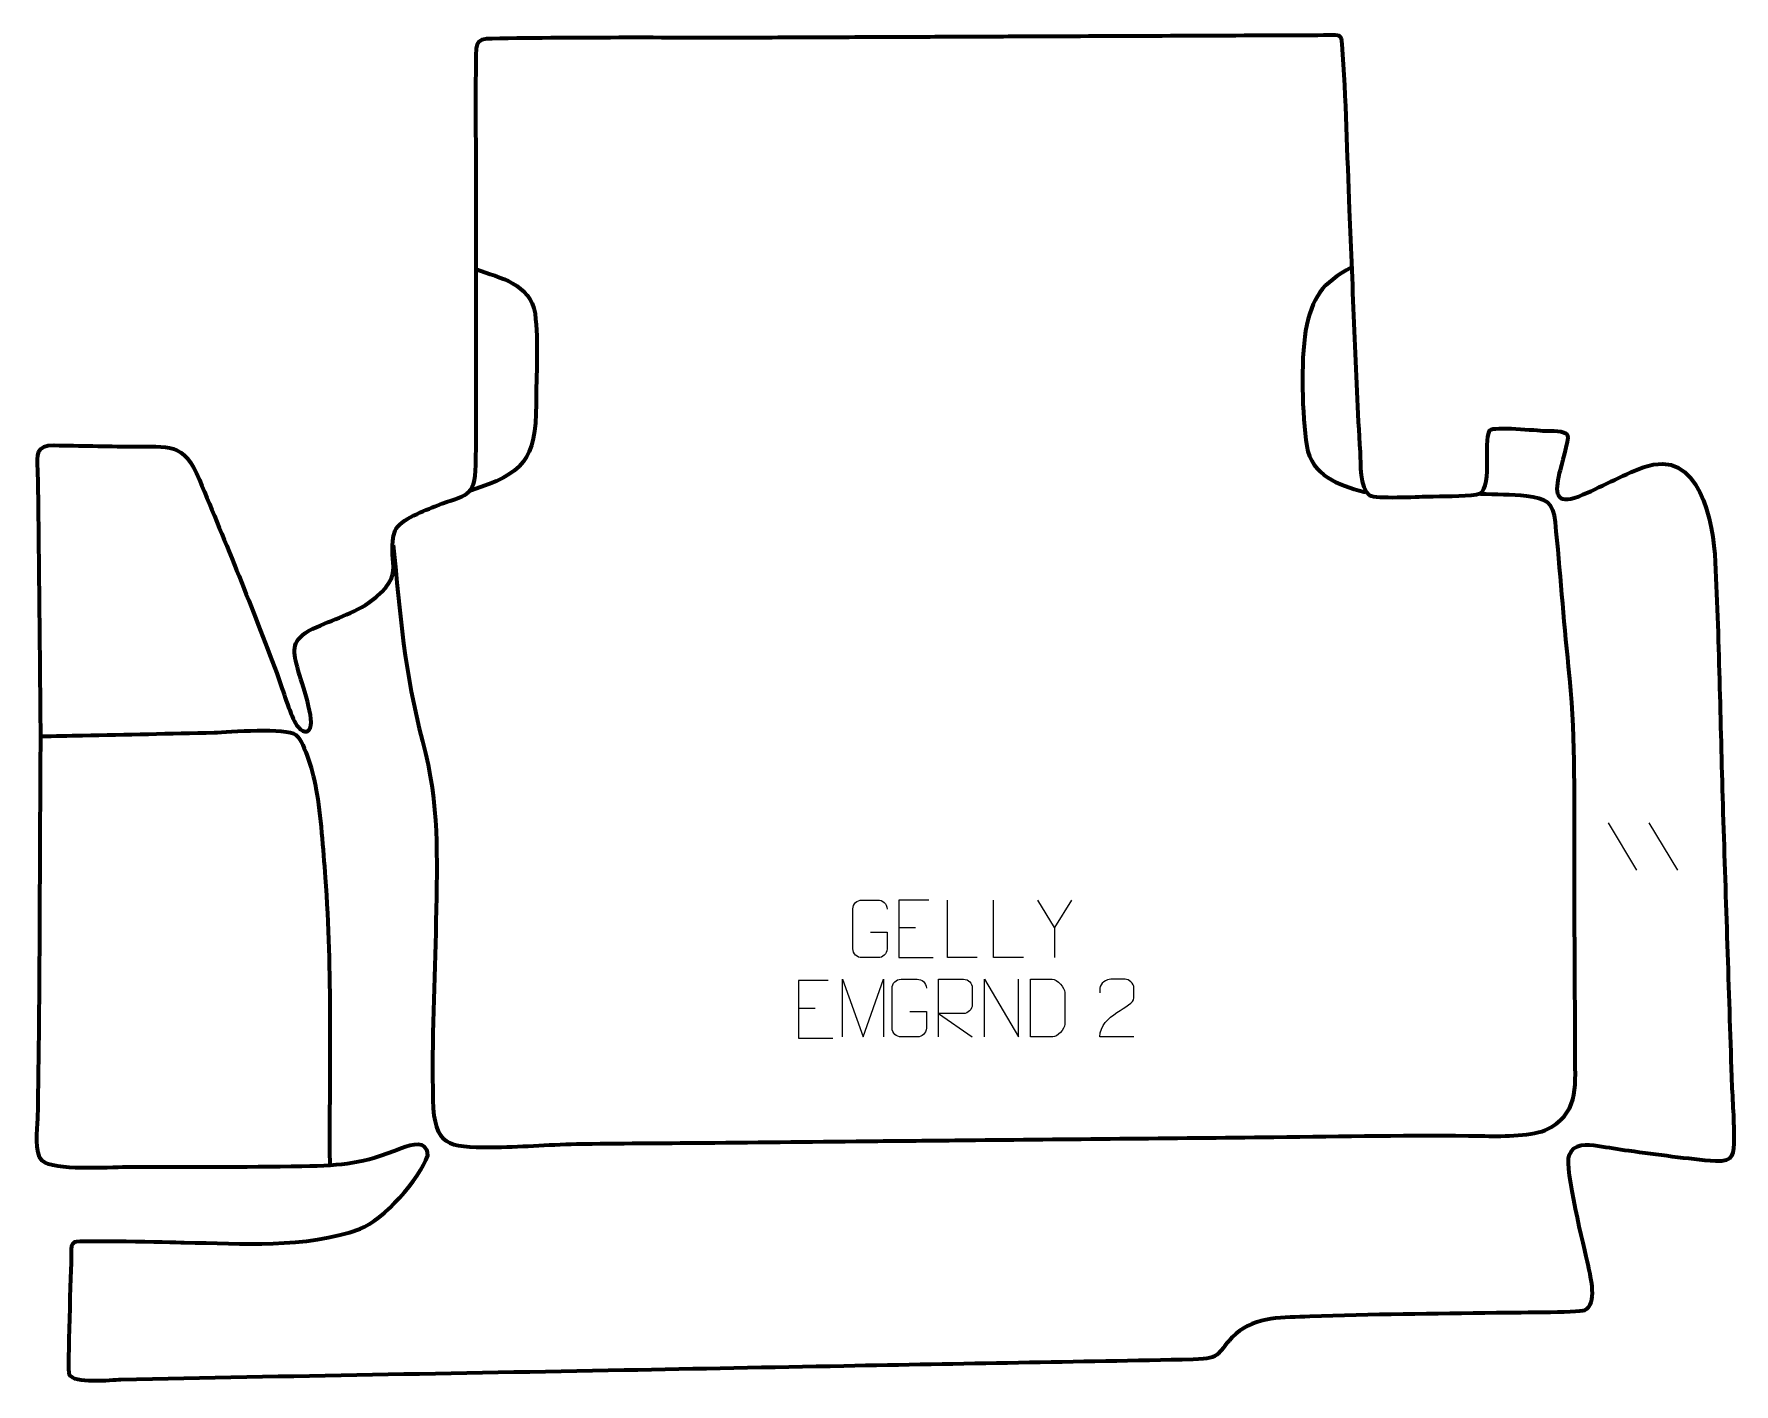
# Model space of a CAD drawing. Header units: millimetres. Extents: x 1195 to 1931, y 5 to 590.
import ezdxf

# ---------------------------------------------------------------- set-up
doc = ezdxf.new("R2010")
doc.units = ezdxf.units.MM
doc.header["$MEASUREMENT"] = 0
doc.layers.add('layer 2', color=7, linetype='Continuous')
doc.layers.add('layer 3', color=7, linetype='Continuous')

msp = doc.modelspace()

# ---------------------------------------------------------------- linework, layer by layer
at = {"layer": 'layer 2', "color": 142, "lineweight": 158}
for points, knots in [([(1386.1454, 487.9171), (1396.6965, 484.1982), (1409.5071, 481.6425), (1411.7091, 468.7915), (1411.7091, 468.7915), (1413.2517, 455.9281), (1412.1637, 442.5478), (1412.1791, 429.5579), (1412.1791, 429.5579), (1412.2078, 405.4828), (1406.5172, 399.2628), (1384.0164, 392.1497), (1384.0164, 392.1497), (1384.0164, 392.1497), (1383.6358, 392.0294), (1383.6358, 392.0294)], [0, 0, 0, 0, 0.2, 0.2, 0.2, 0.2, 0.4, 0.4, 0.4, 0.4, 0.6, 0.6, 0.6, 0.6, 1, 1, 1, 1]), ([(1765.6166, 488.8044), (1752.5412, 481.6065), (1748.4511, 476.108), (1745.6081, 461.2732), (1745.6081, 461.2732), (1743.4072, 447.4563), (1744.0568, 425.2208), (1746.0819, 411.3076), (1746.0819, 411.3076), (1748.3672, 398.4852), (1759.8142, 394.596), (1770.7711, 391.5353), (1770.7711, 391.5353), (1770.7711, 391.5353), (1771.5446, 391.3193), (1771.5446, 391.3193)], [0, 0, 0, 0, 0.2, 0.2, 0.2, 0.2, 0.4, 0.4, 0.4, 0.4, 0.6, 0.6, 0.6, 0.6, 1, 1, 1, 1]), ([(1350.2444, 368.47), (1353.1754, 338.6501), (1355.1201, 312.8512), (1362.9607, 283.598), (1362.9607, 283.598), (1370.3944, 255.0244), (1369.1797, 234.4152), (1368.7811, 205.4476), (1368.7811, 205.4476), (1368.3521, 179.7874), (1366.8287, 153.674), (1367.4597, 128.0652), (1367.4597, 128.0652), (1367.9527, 108.063), (1373.9484, 107.6974), (1392.5673, 107.694), (1392.5673, 107.694), (1404.9034, 107.6918), (1417.259, 108.832), (1429.611, 109.0862), (1429.611, 109.0862), (1448.0404, 109.424), (1466.4757, 109.4129), (1484.9071, 109.5881), (1484.9071, 109.5881), (1510.0094, 109.8375), (1535.1117, 110.0868), (1560.214, 110.3363), (1560.214, 110.3363), (1566.5691, 110.3995), (1572.9241, 110.4626), (1579.2791, 110.5258), (1579.2791, 110.5258), (1585.6341, 110.5889), (1591.9892, 110.6521), (1598.3441, 110.7152), (1598.3441, 110.7152), (1642.8293, 111.1572), (1687.3144, 111.5993), (1731.7996, 112.0413), (1731.7996, 112.0413), (1761.7927, 112.3418), (1791.792, 113.0229), (1821.7844, 112.5627), (1821.7844, 112.5627), (1829.7124, 112.4411), (1842.0661, 112.2662), (1849.4487, 115.0179), (1849.4487, 115.0179), (1863.8783, 121.9219), (1862.4597, 132.8738), (1862.4349, 146.9749), (1862.4349, 146.9749), (1862.3749, 176.028), (1862.11, 205.0733), (1862.0771, 234.1408), (1862.0771, 234.1408), (1862.147, 262.1354), (1862.54, 287.8218), (1859.558, 315.823), (1859.558, 315.823), (1857.3904, 336.6342), (1856.009, 357.5128), (1853.834, 378.3178), (1853.834, 378.3178), (1852.9306, 386.9587), (1849.7619, 388.6464), (1841.2488, 389.6373), (1841.2488, 389.6373), (1834.85, 390.3821), (1827.8724, 390.279), (1821.3891, 390.5254)], [0, 0, 0, 0, 0.05263158, 0.05263158, 0.05263158, 0.05263158, 0.10526316, 0.10526316, 0.10526316, 0.10526316, 0.15789474, 0.15789474, 0.15789474, 0.15789474, 0.21052632, 0.21052632, 0.21052632, 0.21052632, 0.26315789, 0.26315789, 0.26315789, 0.26315789, 0.31578947, 0.31578947, 0.31578947, 0.31578947, 0.36842105, 0.36842105, 0.36842105, 0.36842105, 0.42105263, 0.42105263, 0.42105263, 0.42105263, 0.47368421, 0.47368421, 0.47368421, 0.47368421, 0.52631579, 0.52631579, 0.52631579, 0.52631579, 0.57894737, 0.57894737, 0.57894737, 0.57894737, 0.63157895, 0.63157895, 0.63157895, 0.63157895, 0.68421053, 0.68421053, 0.68421053, 0.68421053, 0.73684211, 0.73684211, 0.73684211, 0.73684211, 0.78947368, 0.78947368, 0.78947368, 0.78947368, 0.84210526, 0.84210526, 0.84210526, 0.84210526, 0.89473684, 0.89473684, 0.89473684, 0.89473684, 1, 1, 1, 1]), ([(1197.5269, 285.6291), (1203.5541, 285.7587), (1209.5814, 285.8884), (1215.6087, 286.018), (1215.6087, 286.018), (1234.642, 286.4273), (1253.6754, 286.8367), (1272.7088, 287.246), (1272.7088, 287.246), (1279.1265, 287.4949), (1304.0242, 289.7105), (1308.0904, 286.2338), (1308.0904, 286.2338), (1312.1943, 282.725), (1315.7038, 268.6106), (1316.7682, 263.0965), (1316.7682, 263.0965), (1318.9674, 250.9213), (1319.814, 236.9432), (1320.7668, 224.5118), (1320.7668, 224.5118), (1323.9121, 183.4705), (1322.4278, 142.1774), (1322.7125, 101.0526), (1322.7125, 101.0526), (1322.7125, 101.0526), (1322.7198, 100.1059), (1322.7198, 100.1059)], [0, 0, 0, 0, 0.125, 0.125, 0.125, 0.125, 0.25, 0.25, 0.25, 0.25, 0.375, 0.375, 0.375, 0.375, 0.5, 0.5, 0.5, 0.5, 0.625, 0.625, 0.625, 0.625, 0.75, 0.75, 0.75, 0.75, 1, 1, 1, 1])]:
    msp.add_open_spline(points, degree=3, knots=knots, dxfattribs=at)
at = {"layer": 'layer 3', "color": 242, "lineweight": 158}
msp.add_open_spline([(1197.5351, 286.6931), (1197.1125, 231.216), (1197.2804, 175.5283), (1196.2712, 120.0827), (1196.2712, 120.0827), (1196.1795, 115.0402), (1194.5948, 105.3408), (1198.1468, 101.7295), (1198.1468, 101.7295), (1203.3013, 97.4006), (1226.7289, 98.9494), (1234.6627, 98.9854), (1234.6627, 98.9854), (1259.9811, 99.0975), (1285.4221, 98.9184), (1310.7231, 99.3177), (1310.7231, 99.3177), (1329.5474, 99.8074), (1336.115, 100.3095), (1353.9225, 107.1891), (1353.9225, 107.1891), (1358.047, 108.795), (1365.1829, 111.071), (1365.2233, 104.0627), (1365.2233, 104.0627), (1361.8131, 94.0138), (1345.8582, 76.0304), (1335.8618, 72.2849), (1335.8618, 72.2849), (1311.8592, 63.6785), (1284.8614, 66.0324), (1259.7015, 66.4133), (1259.7015, 66.4133), (1254.1088, 66.5044), (1213.8444, 67.629), (1212.3285, 66.6303), (1212.3285, 66.6303), (1210.4027, 65.3616), (1210.9625, 63.8986), (1210.9077, 61.38), (1210.9077, 61.38), (1210.76, 55.2886), (1209.192, 10.643), (1209.9195, 9.1233), (1209.9195, 9.1233), (1211.8365, 5.119), (1227.8728, 6.7868), (1232.2582, 6.8847), (1232.2582, 6.8847), (1304.9215, 8.507), (1377.5952, 9.6627), (1450.2633, 11.0521), (1450.2633, 11.0521), (1482.0003, 11.6595), (1513.7372, 12.2667), (1545.4742, 12.8739), (1545.4742, 12.8739), (1595.9377, 13.8396), (1646.4205, 14.6788), (1696.8798, 15.7207), (1696.8798, 15.7207), (1710.2251, 16.0549), (1706.5614, 18.6462), (1715.3076, 26.8041), (1715.3076, 26.8041), (1724.1814, 34.6459), (1736.1767, 33.8348), (1747.3979, 34.3133), (1747.3979, 34.3133), (1774.1627, 35.4333), (1801.4511, 35.4371), (1828.2912, 35.9304), (1828.2912, 35.9304), (1833.4475, 35.9949), (1864.2764, 35.9792), (1866.4354, 36.9007), (1866.4354, 36.9007), (1871.9536, 40.0022), (1869.0608, 51.2164), (1867.9869, 56.1425), (1867.9869, 56.1425), (1866.1958, 64.2732), (1857.7208, 98.3927), (1859.615, 104.1272), (1859.615, 104.1272), (1861.8605, 109.3696), (1867.4316, 108.8521), (1872.288, 108.1355), (1872.288, 108.1355), (1876.8438, 107.4632), (1880.9973, 106.6308), (1885.6755, 106.0406), (1885.6755, 106.0406), (1897.9991, 104.473), (1910.9728, 102.5156), (1923.3087, 101.5818), (1923.3087, 101.5818), (1931.1327, 101.225), (1931.135, 104.7316), (1931.1789, 111.8226), (1931.1789, 111.8226), (1931.2312, 120.2798), (1930.4326, 129.5247), (1930.1539, 138.1607), (1930.1539, 138.1607), (1928.9249, 176.2542), (1927.6943, 214.3477), (1926.4643, 252.4412), (1926.4643, 252.4412), (1925.3241, 288.6165), (1924.8383, 324.9477), (1923.1046, 361.0845), (1923.1046, 361.0845), (1922.2068, 378.1633), (1916.6725, 411.1495), (1892.0041, 402.1985), (1892.0041, 402.1985), (1882.1773, 398.5046), (1873.5084, 393.4519), (1863.99, 389.5679), (1863.99, 389.5679), (1853.5462, 385.6973), (1853.6052, 391.1516), (1855.5129, 399.6218), (1855.5129, 399.6218), (1856.1138, 402.1244), (1859.767, 414.4704), (1859.1188, 415.9609), (1859.1188, 415.9609), (1858.0776, 418.3553), (1851.7356, 417.852), (1849.2774, 417.9638), (1849.2774, 417.9638), (1845.5912, 418.1583), (1827.5269, 419.9035), (1825.4362, 418.28), (1825.4362, 418.28), (1822.2964, 412.7697), (1827.5216, 391.2906), (1819.7179, 390.319), (1819.7179, 390.319), (1813.6719, 389.5663), (1804.6841, 389.652), (1798.4374, 389.5383), (1798.4374, 389.5383), (1794.0915, 389.4258), (1776.1105, 388.4516), (1773.3462, 390.0491), (1773.3462, 390.0491), (1768.745, 393.4311), (1769.5197, 403.567), (1769.1935, 408.813), (1769.1935, 408.813), (1767.0444, 443.6291), (1766.0459, 478.8796), (1764.5364, 513.7734), (1764.5364, 513.7734), (1763.5058, 537.5965), (1763.0254, 561.7167), (1761.332, 585.4645), (1761.332, 585.4645), (1761.0177, 589.8141), (1760.1491, 589.4895), (1755.7135, 589.4275), (1755.7135, 589.4275), (1749.393, 589.3393), (1743.0249, 589.353), (1736.6995, 589.325), (1736.6995, 589.325), (1698.8735, 589.1626), (1661.0476, 589.0003), (1623.2217, 588.8379), (1623.2217, 588.8379), (1617.5001, 588.8133), (1611.7784, 588.7887), (1606.0569, 588.7642), (1606.0569, 588.7642), (1599.6996, 588.7369), (1593.3423, 588.7096), (1586.985, 588.6823), (1586.985, 588.6823), (1581.5813, 588.6592), (1576.1776, 588.636), (1570.7739, 588.6128), (1570.7739, 588.6128), (1564.7345, 588.5869), (1558.695, 588.5609), (1552.6555, 588.535), (1552.6555, 588.535), (1539.9409, 588.4804), (1527.2263, 588.4258), (1514.5117, 588.3713), (1514.5117, 588.3713), (1475.2192, 588.2296), (1435.6813, 588.6766), (1396.425, 587.969), (1396.425, 587.969), (1386.433, 587.7888), (1386.2191, 588.5635), (1386.1472, 576.8374), (1386.1472, 576.8374), (1386.0243, 556.7972), (1386.1667, 536.834), (1386.1739, 516.8036), (1386.1739, 516.8036), (1386.1739, 516.8036), (1386.1738, 516.479), (1386.1738, 516.479), (1386.1738, 516.479), (1386.1404, 478.7468), (1386.3312, 440.9996), (1386.087, 403.2697), (1386.087, 403.2697), (1385.6704, 388.4862), (1381.7238, 390.7039), (1369.1504, 385.5199), (1369.1504, 385.5199), (1364.1799, 383.4874), (1353.295, 379.7666), (1351.0734, 374.7128), (1351.0734, 374.7128), (1346.6555, 362.0052), (1357.1594, 355.9116), (1340.0342, 343.728), (1340.0342, 343.728), (1330.8179, 337.5173), (1322.8568, 336.089), (1313.606, 331.3193), (1313.606, 331.3193), (1305.6349, 326.5288), (1306.9757, 322.2098), (1309.1103, 314.1236), (1309.1103, 314.1236), (1310.3342, 309.6702), (1316.8741, 291.6243), (1313.8533, 288.4074), (1313.8533, 288.4074), (1311.4939, 285.8948), (1308.4226, 290.2067), (1307.5043, 292.0523), (1307.5043, 292.0523), (1304.5431, 298.0038), (1302.1729, 306.5071), (1299.8128, 312.9611), (1299.8128, 312.9611), (1289.333, 340.9532), (1277.7979, 369.1206), (1266.2593, 396.7078), (1266.2593, 396.7078), (1259.334, 413.2654), (1253.1739, 411.0404), (1236.8847, 411.1378), (1236.8847, 411.1378), (1225.6865, 411.2122), (1214.5439, 411.5454), (1203.3817, 411.6753), (1203.3817, 411.6753), (1195.2494, 411.77), (1196.0515, 408.0938), (1196.2407, 400.777), (1196.2407, 400.777), (1196.3715, 395.7206), (1196.4948, 390.6434), (1196.5545, 385.5861), (1196.5545, 385.5861), (1196.7997, 360.8629), (1197.0448, 336.1396), (1197.2899, 311.4164), (1197.2899, 311.4164), (1197.3716, 303.1753), (1197.4534, 294.9342), (1197.5351, 286.6931)], degree=3, knots=[0, 0, 0, 0, 0.01449275, 0.01449275, 0.01449275, 0.01449275, 0.02898551, 0.02898551, 0.02898551, 0.02898551, 0.04347826, 0.04347826, 0.04347826, 0.04347826, 0.05797101, 0.05797101, 0.05797101, 0.05797101, 0.07246377, 0.07246377, 0.07246377, 0.07246377, 0.08695652, 0.08695652, 0.08695652, 0.08695652, 0.10144928, 0.10144928, 0.10144928, 0.10144928, 0.11594203, 0.11594203, 0.11594203, 0.11594203, 0.13043478, 0.13043478, 0.13043478, 0.13043478, 0.14492754, 0.14492754, 0.14492754, 0.14492754, 0.15942029, 0.15942029, 0.15942029, 0.15942029, 0.17391304, 0.17391304, 0.17391304, 0.17391304, 0.1884058, 0.1884058, 0.1884058, 0.1884058, 0.20289855, 0.20289855, 0.20289855, 0.20289855, 0.2173913, 0.2173913, 0.2173913, 0.2173913, 0.23188406, 0.23188406, 0.23188406, 0.23188406, 0.24637681, 0.24637681, 0.24637681, 0.24637681, 0.26086957, 0.26086957, 0.26086957, 0.26086957, 0.27536232, 0.27536232, 0.27536232, 0.27536232, 0.28985507, 0.28985507, 0.28985507, 0.28985507, 0.30434783, 0.30434783, 0.30434783, 0.30434783, 0.31884058, 0.31884058, 0.31884058, 0.31884058, 0.33333333, 0.33333333, 0.33333333, 0.33333333, 0.34782609, 0.34782609, 0.34782609, 0.34782609, 0.36231884, 0.36231884, 0.36231884, 0.36231884, 0.37681159, 0.37681159, 0.37681159, 0.37681159, 0.39130435, 0.39130435, 0.39130435, 0.39130435, 0.4057971, 0.4057971, 0.4057971, 0.4057971, 0.42028986, 0.42028986, 0.42028986, 0.42028986, 0.43478261, 0.43478261, 0.43478261, 0.43478261, 0.44927536, 0.44927536, 0.44927536, 0.44927536, 0.46376812, 0.46376812, 0.46376812, 0.46376812, 0.47826087, 0.47826087, 0.47826087, 0.47826087, 0.49275362, 0.49275362, 0.49275362, 0.49275362, 0.50724638, 0.50724638, 0.50724638, 0.50724638, 0.52173913, 0.52173913, 0.52173913, 0.52173913, 0.53623188, 0.53623188, 0.53623188, 0.53623188, 0.55072464, 0.55072464, 0.55072464, 0.55072464, 0.56521739, 0.56521739, 0.56521739, 0.56521739, 0.57971014, 0.57971014, 0.57971014, 0.57971014, 0.5942029, 0.5942029, 0.5942029, 0.5942029, 0.60869565, 0.60869565, 0.60869565, 0.60869565, 0.62318841, 0.62318841, 0.62318841, 0.62318841, 0.63768116, 0.63768116, 0.63768116, 0.63768116, 0.65217391, 0.65217391, 0.65217391, 0.65217391, 0.66666667, 0.66666667, 0.66666667, 0.66666667, 0.68115942, 0.68115942, 0.68115942, 0.68115942, 0.69565217, 0.69565217, 0.69565217, 0.69565217, 0.71014493, 0.71014493, 0.71014493, 0.71014493, 0.72463768, 0.72463768, 0.72463768, 0.72463768, 0.73913043, 0.73913043, 0.73913043, 0.73913043, 0.75362319, 0.75362319, 0.75362319, 0.75362319, 0.76811594, 0.76811594, 0.76811594, 0.76811594, 0.7826087, 0.7826087, 0.7826087, 0.7826087, 0.79710145, 0.79710145, 0.79710145, 0.79710145, 0.8115942, 0.8115942, 0.8115942, 0.8115942, 0.82608696, 0.82608696, 0.82608696, 0.82608696, 0.84057971, 0.84057971, 0.84057971, 0.84057971, 0.85507246, 0.85507246, 0.85507246, 0.85507246, 0.86956522, 0.86956522, 0.86956522, 0.86956522, 0.88405797, 0.88405797, 0.88405797, 0.88405797, 0.89855072, 0.89855072, 0.89855072, 0.89855072, 0.91304348, 0.91304348, 0.91304348, 0.91304348, 0.92753623, 0.92753623, 0.92753623, 0.92753623, 0.94202899, 0.94202899, 0.94202899, 0.94202899, 0.95652174, 0.95652174, 0.95652174, 0.95652174, 0.97101449, 0.97101449, 0.97101449, 0.97101449, 1, 1, 1, 1], dxfattribs=at)
at = {"layer": 'layer 3', "color": 250, "lineweight": 9}
for points in [[(1876.6542, 248.1379), (1876.6542, 248.1379), (1889.0185, 227.5936), (1889.0185, 227.5936)], [(1894.3841, 248.1379), (1894.3841, 248.1379), (1906.7484, 227.5936), (1906.7484, 227.5936)], [(1636.8345, 202.8298), (1636.8345, 202.8298), (1629.5136, 214.7285), (1629.5136, 214.7285)], [(1569.4024, 202.8488), (1569.4024, 202.8488), (1576.5705, 202.8488), (1576.5705, 202.8488)], [(1525.8806, 167.9278), (1525.8806, 167.9278), (1533.0487, 167.9278), (1533.0487, 167.9278)]]:
    msp.add_open_spline(points, degree=3, dxfattribs=at)
for points, knots in [([(1557.0902, 200.7607), (1557.0902, 200.7607), (1564.2583, 200.7607), (1564.2583, 200.7607), (1564.2583, 200.7607), (1564.2583, 200.7607), (1564.2583, 193.5926), (1564.2583, 193.5926), (1564.2583, 193.5926), (1564.1186, 191.2692), (1562.4414, 189.7896), (1560.2936, 189.7788), (1560.2936, 189.7788), (1557.9618, 189.7792), (1555.6298, 189.7792), (1553.2983, 189.7788), (1553.2983, 189.7788), (1551.3734, 189.6734), (1549.4012, 191.5579), (1549.4124, 193.5752), (1549.4124, 193.5752), (1549.4128, 199.3453), (1549.4128, 205.115), (1549.4124, 210.8843), (1549.4124, 210.8843), (1549.4166, 213.0224), (1551.1634, 214.7416), (1553.3157, 214.7282), (1553.3157, 214.7282), (1555.6414, 214.7282), (1557.9675, 214.7282), (1560.2936, 214.7282), (1560.2936, 214.7282), (1562.2403, 214.7636), (1564.2317, 213.2721), (1564.2583, 210.8344)], [0, 0, 0, 0, 0.1, 0.1, 0.1, 0.1, 0.2, 0.2, 0.2, 0.2, 0.3, 0.3, 0.3, 0.3, 0.4, 0.4, 0.4, 0.4, 0.5, 0.5, 0.5, 0.5, 0.6, 0.6, 0.6, 0.6, 0.7, 0.7, 0.7, 0.7, 0.8, 0.8, 0.8, 0.8, 1, 1, 1, 1]), ([(1582.2763, 214.7285), (1582.2763, 214.7285), (1569.4024, 214.7285), (1569.4024, 214.7285), (1569.4024, 214.7285), (1569.4024, 214.7285), (1569.4024, 189.7749), (1569.4024, 189.7749), (1569.4024, 189.7749), (1569.4024, 189.7749), (1584.2682, 189.7749), (1584.2682, 189.7749)], [0, 0, 0, 0, 0.25, 0.25, 0.25, 0.25, 0.5, 0.5, 0.5, 0.5, 1, 1, 1, 1]), ([(1603.3098, 189.7749), (1603.3098, 189.7749), (1590.3607, 189.7749), (1590.3607, 189.7749), (1590.3607, 189.7749), (1590.3607, 189.7749), (1590.3607, 214.7285), (1590.3607, 214.7285)], [0, 0, 0, 0, 0.33333333, 0.33333333, 0.33333333, 0.33333333, 1, 1, 1, 1]), ([(1623.3098, 189.7749), (1623.3098, 189.7749), (1610.3607, 189.7749), (1610.3607, 189.7749), (1610.3607, 189.7749), (1610.3607, 189.7749), (1610.3607, 214.7285), (1610.3607, 214.7285)], [0, 0, 0, 0, 0.33333333, 0.33333333, 0.33333333, 0.33333333, 1, 1, 1, 1]), ([(1644.1569, 214.7285), (1644.1569, 214.7285), (1636.8345, 202.8298), (1636.8345, 202.8298), (1636.8345, 202.8298), (1636.8345, 202.8298), (1636.8352, 189.7749), (1636.8352, 189.7749)], [0, 0, 0, 0, 0.33333333, 0.33333333, 0.33333333, 0.33333333, 1, 1, 1, 1]), ([(1538.7545, 179.8075), (1538.7545, 179.8075), (1525.8806, 179.8075), (1525.8806, 179.8075), (1525.8806, 179.8075), (1525.8806, 179.8075), (1525.8806, 154.8539), (1525.8806, 154.8539), (1525.8806, 154.8539), (1525.8806, 154.8539), (1540.7464, 154.8539), (1540.7464, 154.8539)], [0, 0, 0, 0, 0.25, 0.25, 0.25, 0.25, 0.5, 0.5, 0.5, 0.5, 1, 1, 1, 1]), ([(1545.0022, 155.4489), (1545.0022, 155.4489), (1545.0022, 180.4068), (1545.0022, 180.4068), (1545.0022, 180.4068), (1545.0022, 180.4068), (1553.9273, 155.4489), (1553.9273, 155.4489), (1553.9273, 155.4489), (1553.9273, 155.4489), (1562.6872, 180.4063), (1562.6872, 180.4063), (1562.6872, 180.4063), (1562.6872, 180.4063), (1562.6872, 155.4489), (1562.6872, 155.4489)], [0, 0, 0, 0, 0.2, 0.2, 0.2, 0.2, 0.4, 0.4, 0.4, 0.4, 0.6, 0.6, 0.6, 0.6, 1, 1, 1, 1]), ([(1574.0996, 166.4368), (1574.0996, 166.4368), (1581.2677, 166.4368), (1581.2677, 166.4368), (1581.2677, 166.4368), (1581.2677, 166.4368), (1581.2677, 159.2687), (1581.2677, 159.2687), (1581.2677, 159.2687), (1581.128, 156.9453), (1579.4508, 155.4657), (1577.303, 155.4549), (1577.303, 155.4549), (1574.9712, 155.4553), (1572.6392, 155.4553), (1570.3077, 155.4549), (1570.3077, 155.4549), (1568.3828, 155.3495), (1566.4106, 157.234), (1566.4218, 159.2513), (1566.4218, 159.2513), (1566.4222, 165.0214), (1566.4222, 170.7911), (1566.4218, 176.5604), (1566.4218, 176.5604), (1566.426, 178.6985), (1568.1728, 180.4177), (1570.3251, 180.4043), (1570.3251, 180.4043), (1572.6508, 180.4043), (1574.9769, 180.4043), (1577.303, 180.4043), (1577.303, 180.4043), (1579.2497, 180.4397), (1581.2411, 178.9482), (1581.2677, 176.5105)], [0, 0, 0, 0, 0.1, 0.1, 0.1, 0.1, 0.2, 0.2, 0.2, 0.2, 0.3, 0.3, 0.3, 0.3, 0.4, 0.4, 0.4, 0.4, 0.5, 0.5, 0.5, 0.5, 0.6, 0.6, 0.6, 0.6, 0.7, 0.7, 0.7, 0.7, 0.8, 0.8, 0.8, 0.8, 1, 1, 1, 1]), ([(1586.5127, 155.4511), (1586.5127, 155.4511), (1586.5127, 180.4046), (1586.5127, 180.4046), (1586.5127, 180.4046), (1590.1075, 180.4046), (1593.703, 180.4046), (1597.2982, 180.4046), (1597.2982, 180.4046), (1599.6235, 180.3669), (1601.1808, 178.8769), (1601.1767, 176.5105), (1601.1767, 176.5105), (1601.1763, 174.475), (1601.1763, 171.4156), (1601.1767, 169.3796), (1601.1767, 169.3796), (1601.1702, 167.5041), (1599.3579, 165.5623), (1597.3484, 165.5432), (1597.3484, 165.5432), (1597.3484, 165.5432), (1586.5127, 165.5432), (1586.5127, 165.5432), (1586.5127, 165.5432), (1586.5127, 165.5432), (1601.1674, 155.4511), (1601.1674, 155.4511)], [0, 0, 0, 0, 0.125, 0.125, 0.125, 0.125, 0.25, 0.25, 0.25, 0.25, 0.375, 0.375, 0.375, 0.375, 0.5, 0.5, 0.5, 0.5, 0.625, 0.625, 0.625, 0.625, 0.75, 0.75, 0.75, 0.75, 1, 1, 1, 1]), ([(1606.5173, 155.4511), (1606.5173, 155.4511), (1606.5173, 180.4046), (1606.5173, 180.4046), (1606.5173, 180.4046), (1606.5173, 180.4046), (1621.1721, 155.4511), (1621.1721, 155.4511), (1621.1721, 155.4511), (1621.1721, 155.4511), (1621.1721, 180.4046), (1621.1721, 180.4046)], [0, 0, 0, 0, 0.25, 0.25, 0.25, 0.25, 0.5, 0.5, 0.5, 0.5, 1, 1, 1, 1]), ([(1626.4524, 155.4792), (1628.7842, 155.4796), (1633.7344, 155.4556), (1636.0659, 155.4553), (1636.0659, 155.4553), (1637.9909, 155.3499), (1641.3095, 158.8915), (1641.2983, 160.9088), (1641.2983, 160.9088), (1641.2979, 166.6789), (1641.2979, 168.8486), (1641.2983, 174.6179), (1641.2983, 174.6179), (1641.294, 176.756), (1637.9195, 180.4161), (1635.7671, 180.4026), (1635.7671, 180.4026), (1633.4414, 180.4026), (1628.7171, 180.4026), (1626.391, 180.4026), (1626.391, 180.4026), (1626.3914, 174.6557), (1626.4527, 161.2265), (1626.4524, 155.4792)], [0, 0, 0, 0, 0.14285714, 0.14285714, 0.14285714, 0.14285714, 0.28571429, 0.28571429, 0.28571429, 0.28571429, 0.42857143, 0.42857143, 0.42857143, 0.42857143, 0.57142857, 0.57142857, 0.57142857, 0.57142857, 0.71428571, 0.71428571, 0.71428571, 0.71428571, 1, 1, 1, 1]), ([(1671.2161, 155.4407), (1666.3017, 155.441), (1661.3873, 155.441), (1656.4732, 155.4407), (1656.4732, 155.4407), (1656.4732, 165.373), (1671.1242, 168.0142), (1671.2161, 172.3245), (1671.2161, 172.3245), (1671.2158, 173.7486), (1671.2158, 175.1723), (1671.2161, 176.5956), (1671.2161, 176.5956), (1671.1992, 178.6727), (1669.0764, 180.3975), (1667.4054, 180.4148), (1667.4054, 180.4148), (1665.3322, 180.4144), (1663.2593, 180.4144), (1661.1869, 180.4148), (1661.1869, 180.4148), (1659.3648, 180.4313), (1656.5401, 178.6392), (1656.4732, 176.5456), (1656.4732, 176.5456), (1656.4732, 176.5456), (1656.4732, 174.4908), (1656.4732, 174.4908)], [0, 0, 0, 0, 0.125, 0.125, 0.125, 0.125, 0.25, 0.25, 0.25, 0.25, 0.375, 0.375, 0.375, 0.375, 0.5, 0.5, 0.5, 0.5, 0.625, 0.625, 0.625, 0.625, 0.75, 0.75, 0.75, 0.75, 1, 1, 1, 1])]:
    msp.add_open_spline(points, degree=3, knots=knots, dxfattribs=at)

doc.saveas('drawing.dxf')
